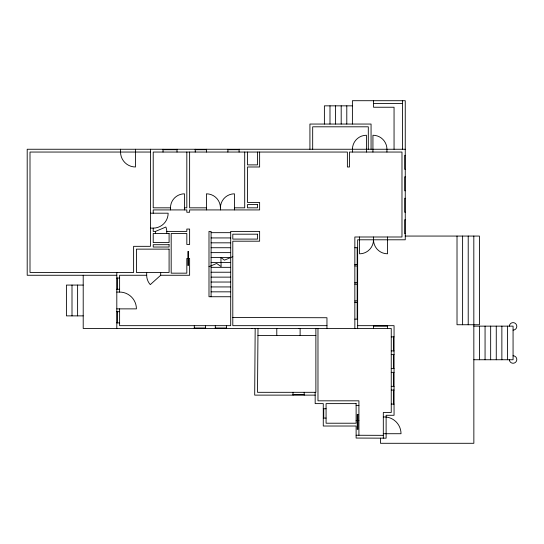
<?xml version="1.0" encoding="UTF-8"?>
<svg xmlns="http://www.w3.org/2000/svg" width="544" height="544" viewBox="0 0 544 544"><rect width="100%" height="100%" fill="white"/><g stroke="black" fill="none" stroke-linecap="round" stroke-linejoin="round"><path stroke-width="0.82" d="M373.51 328.474L373.517 325.672M387.518 328.474L387.518 325.672M257.999 328.474L257.509 392.319L315.874 392.312L315.874 328.474M509.361 326.142L509.463 325.407A3.733 3.733 0 0 1 513.713 322.694A3.733 3.733 0 0 1 516.786 326.699A3.733 3.733 0 0 1 513.067 330.106M188.571 258.461L189.625 258.461L189.625 275.264L160.684 275.264L150.28 284.634A14.001 14.001 0 0 1 146.683 275.264L146.683 272.469M150.416 213.194L168.15 213.194A14.933 14.933 0 0 1 153.218 228.126L153.218 231.397L155.55 231.397L165.859 227.018A11.2 11.2 0 0 1 166.75 231.397L166.75 233.492M208.991 266.696L216.675 263.452L221.136 266.601L220.884 257.53L224.475 260.154L232.798 256.639M373.517 103.51L402.451 103.51M352.396 105.842L324.387 105.842L324.387 124.046M405.253 149.253L27.2 149.253L27.2 275.264L116.81 275.264M163.016 149.716L177.018 149.716M195.221 149.716L206.428 149.716M227.895 149.716L239.095 149.716M150.416 152.048L30.002 152.048L30.002 272.469L133.613 272.469L133.613 246.33L150.416 246.33L150.416 149.253M405.253 155.319L404.784 155.319L404.784 169.32L405.253 169.32M405.253 176.786L404.784 176.786L404.784 190.788L405.253 190.788M405.253 198.254L404.784 198.254L404.784 212.255L405.253 212.255M184.491 209.923L184.491 193.82A14.001 14.001 0 0 0 170.483 207.822L153.218 207.822L153.218 152.048L347.378 152.048L347.378 166.988L349.479 166.988L349.479 152.048L401.982 152.048L401.982 236.994L354.844 236.994L354.844 328.474M184.491 207.822L186.823 207.822L186.823 152.048M206.428 207.822L189.625 207.822L189.625 152.048M234.43 207.822L244.698 207.822L244.698 152.048M405.253 219.728L404.784 219.728L404.784 233.73L405.253 233.73M150.416 228.126L153.218 228.126M166.75 231.397L186.823 231.397L186.823 229.058L189.625 229.058L189.625 244.46L186.823 244.46L186.823 233.492L171.183 233.492L171.183 273.163L186.823 273.163L186.823 258.461L187.87 258.461M211.092 232.669L230.697 232.669M405.253 236.062L479.414 236.062L479.414 324.741L457.014 324.741L457.014 236.062M211.092 237.932L230.697 237.932M211.092 242.828L230.697 242.828M211.092 247.731L230.697 247.731M354.844 247.731L357.646 247.731M211.092 252.634L230.697 252.634M211.092 257.53L230.697 257.53M211.092 262.432L230.697 262.432M354.844 264.534L357.646 264.534M354.844 265.934L357.646 265.934M211.092 267.335L230.697 267.335M211.092 272.231L230.697 272.231M146.683 275.264L119.612 275.264L119.612 292.067A16.803 16.803 0 0 1 136.415 308.87L116.81 308.87M211.092 277.134L230.697 277.134M116.81 278.066L119.612 278.066M211.092 282.037L230.697 282.037M354.844 282.737L357.646 282.737M354.844 284.138L357.646 284.138M83.205 285.07L66.402 285.07L66.402 315.874L83.205 315.874M211.092 286.933L230.697 286.933M116.81 289.272L119.612 289.272M211.092 291.836L230.697 291.836M116.81 292.067L119.612 292.067M230.697 296.738L208.991 296.738L208.991 231.397L211.092 231.397L211.092 296.738M354.844 300.934L357.646 300.934M354.844 302.335L357.646 302.335M116.81 311.671L119.612 311.671M232.798 317.499L326.958 317.737L326.958 328.474M354.844 319.138L357.646 319.138M116.81 322.871L119.612 322.871M326.958 325.666L232.798 325.666L232.798 241.196L259.631 241.196L259.631 231.397L230.697 231.397L230.697 325.666L119.612 325.672L119.612 308.87M357.646 325.672L394.053 325.672L394.053 415.283L386.118 415.283L386.118 438.178L356.116 438.056L356.116 426.02L323.272 426.02L323.272 403.621L315.173 403.621L315.173 392.312M373.517 326.142L387.518 326.142M473.858 326.142L513.067 326.142L513.067 359.747L473.858 359.747M194.29 328.005L205.489 328.005L205.489 328.467M215.295 328.005L226.494 328.005M298.84 328.474L300.118 328.474L300.118 335.478M257.944 335.478L315.874 335.478M391.252 336.879L394.053 336.879M391.252 350.88L394.053 350.88M391.252 354.613L394.053 354.613M391.252 368.614L394.053 368.614M391.252 372.348L394.053 372.348M391.252 386.349L394.053 386.349M391.252 390.082L394.053 390.082M293.005 394.658L304.205 394.658M315.173 395.121L254.687 395.121L255.177 328.474M391.252 404.083L394.053 404.083M356.116 405.484L358.918 405.484M323.272 408.755L326.074 408.755M383.316 416.915L386.41 417.058A16.803 16.803 0 0 1 401.023 433.718L383.316 433.718M323.272 418.084L326.074 418.084M356.116 420.424L357.238 420.424M357.938 420.424L358.918 420.424M383.316 435.343L356.116 435.254M251.464 328.474L251.926 328.474M509.361 359.747L509.463 360.482A3.733 3.733 0 0 0 513.713 363.188A3.733 3.733 0 0 0 516.786 359.19A3.733 3.733 0 0 0 513.067 355.776M473.817 236.062L473.858 443.292L380.487 443.292L380.487 438.158M507.464 326.142L507.464 359.747M501.867 326.142L501.867 359.747M496.264 326.142L496.264 359.747M490.661 326.142L490.661 359.747M485.064 326.142L485.064 359.747M479.461 326.142L479.461 359.747M468.214 236.062L468.214 324.741M462.611 236.062L462.611 324.741M402.451 100.708L402.451 149.253M394.053 149.253L394.053 107.243L373.517 107.243L373.517 100.708M393.584 336.879L393.584 350.88M393.584 354.613L393.584 368.614M393.584 372.348L393.584 386.349M393.584 390.082L393.584 404.083M387.518 236.994L387.518 253.796A14.001 14.001 0 0 1 373.517 239.795L373.517 236.994M386.934 152.048L386.934 149.253A14.001 14.001 0 0 0 372.932 135.245L372.932 152.048M383.316 438.158L383.316 412.488L391.252 412.488L391.252 328.474L83.205 328.474L83.205 275.264M371.062 149.253L371.062 124.046L309.924 124.046L309.924 149.253M368.308 149.253L368.308 126.806L312.678 126.806L312.678 149.253M366.438 152.048L366.438 135.245A14.001 14.001 0 0 0 352.437 149.253L352.437 152.048M359.509 236.994L359.509 253.796A14.001 14.001 0 0 0 366.513 251.92L368.036 250.906A14.001 14.001 0 0 0 373.517 239.795M358.918 435.261L358.918 400.819L317.975 400.819L317.975 328.474M357.646 328.474L357.646 239.795L405.253 239.795L405.253 100.708L352.396 100.708L352.396 124.046M357.177 247.731L357.177 264.534M357.177 265.934L357.177 282.737M357.177 284.138L357.177 300.934M357.177 302.335L357.177 319.138M346.793 105.842L346.793 124.046M341.19 105.842L341.19 124.046M335.594 105.842L335.594 124.046M329.99 105.842L329.99 124.046M323.741 408.755L323.741 418.084M304.205 392.319L304.205 395.121M293.005 392.319L293.005 395.121M276.787 328.474L276.787 335.478M259.631 152.048L259.631 166.988L247.5 166.988L247.5 202.456L259.631 202.456L259.631 209.923L189.625 209.923L189.625 212.255L186.823 212.255L186.823 209.923L153.218 209.923L153.218 213.194M257.53 152.048L257.53 164.886L247.5 164.886L247.5 152.048M239.095 149.253L239.095 152.048M234.43 209.923L234.43 193.82A14.001 14.001 0 0 0 220.429 207.822L220.429 209.923M227.895 149.253L227.895 152.048M226.494 325.672L226.494 328.467M215.295 325.672L215.295 328.467M206.428 149.253L206.428 152.048M206.428 209.923L206.428 193.82A14.001 14.001 0 0 1 220.429 207.822M205.489 325.672L205.489 328.005M195.221 149.253L195.221 152.048M194.29 325.672L194.29 328.474M177.018 149.253L177.018 152.048M170.483 207.822L170.483 209.923M163.016 149.253L163.016 152.048M160.684 272.469L160.684 275.264M155.55 231.397L155.55 233.492M135.483 149.253L135.483 166.988A14.933 14.933 0 0 1 120.544 152.048L120.544 149.253M117.28 278.066L117.28 289.272M117.28 311.671L117.28 322.871M116.81 272.469L116.81 328.474M77.608 285.07L77.608 315.874M72.005 285.07L72.005 315.874M257.53 204.558L247.5 204.558L247.5 207.822L257.53 207.822L257.53 204.558M169.089 233.492L153.218 233.492L153.218 242.597L169.089 242.597L169.089 233.492M257.53 234.192L232.798 234.192L232.798 239.095L257.53 239.095L257.53 234.192M169.089 244.698L153.218 244.698L153.218 247.03L169.089 247.03L169.089 244.698M169.089 249.132L136.415 249.132L136.415 272.469L169.089 272.469L169.089 249.132M188.571 251.464L187.87 251.464L187.87 265.465L188.571 265.465L188.571 251.464M356.116 403.621L326.074 403.621L326.074 423.218L356.116 423.218L356.116 403.621M357.938 414.467L357.238 414.467L357.238 429.406L357.938 429.406L357.938 414.467"/></g></svg>
